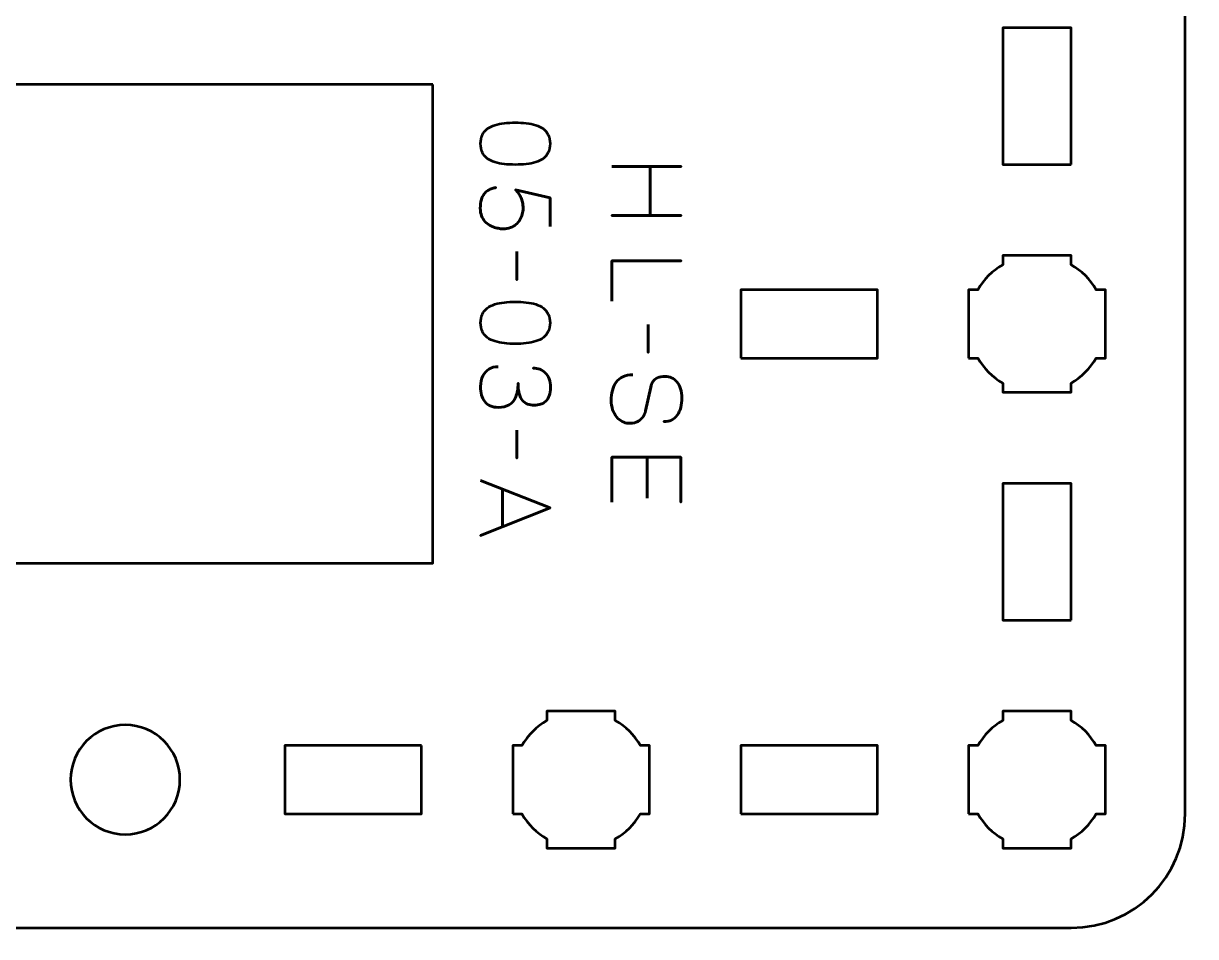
# Model space of a CAD drawing. Header units: centimetres. Extents: x -21 to 0, y -29.7 to 0.
# Drawn here: x -16.1 to -10.95, y -6.04 to -2.03 of the extents above; entities that cross this region are included whole.
import ezdxf

# ---------------------------------------------------------------- set-up
doc = ezdxf.new("R2010")
doc.units = ezdxf.units.CM
doc.header["$MEASUREMENT"] = 0
doc.layers.add('Layer 1', color=7, linetype='Continuous')

msp = doc.modelspace()

# ---------------------------------------------------------------- linework, layer by layer
at = {"layer": 'Layer 1', "color": 1, "lineweight": 53}
msp.add_open_spline([(-21.00003, -29.19995), (-21.00003, -29.19995), (-21.00003, -5.29992), (-21.00003, -5.29992), (-21.00003, -5.29992), (-21.00003, -5.21709), (-20.93286, -5.14992), (-20.85003, -5.14992), (-20.85003, -5.14992), (-20.7672, -5.14992), (-20.70003, -5.08275), (-20.70003, -4.99992), (-20.70003, -4.99992), (-20.70003, -4.91709), (-20.7672, -4.84992), (-20.85003, -4.84992), (-20.85003, -4.84992), (-20.93286, -4.84992), (-21.00003, -4.78275), (-21.00003, -4.69992), (-21.00003, -4.69992), (-21.00003, -4.61709), (-20.93286, -4.54992), (-20.85003, -4.54992), (-20.85003, -4.54992), (-20.7672, -4.54992), (-20.70003, -4.48275), (-20.70003, -4.39992), (-20.70003, -4.39992), (-20.70003, -4.31709), (-20.7672, -4.24992), (-20.85003, -4.24992), (-20.85003, -4.24992), (-20.93286, -4.24992), (-21.00003, -4.18275), (-21.00003, -4.09992), (-21.00003, -4.09992), (-21.00003, -4.01709), (-20.93286, -3.94992), (-20.85003, -3.94992), (-20.85003, -3.94992), (-20.7672, -3.94992), (-20.70003, -3.88275), (-20.70003, -3.79992), (-20.70003, -3.79992), (-20.70003, -3.71709), (-20.7672, -3.64992), (-20.85003, -3.64992), (-20.85003, -3.64992), (-20.93286, -3.64992), (-21.00003, -3.58275), (-21.00003, -3.49992), (-21.00003, -3.49992), (-21.00003, -3.41709), (-20.93286, -3.34992), (-20.85003, -3.34992), (-20.85003, -3.34992), (-20.7672, -3.34992), (-20.70003, -3.28275), (-20.70003, -3.19992), (-20.70003, -3.19992), (-20.70003, -3.11709), (-20.7672, -3.04992), (-20.85003, -3.04992), (-20.85003, -3.04992), (-20.93286, -3.04992), (-21.00003, -2.98275), (-21.00003, -2.89992), (-21.00003, -2.89992), (-21.00003, -2.81709), (-20.93286, -2.74992), (-20.85003, -2.74992), (-20.85003, -2.74992), (-20.7672, -2.74992), (-20.70003, -2.68275), (-20.70003, -2.59992), (-20.70003, -2.59992), (-20.70003, -2.51709), (-20.7672, -2.44992), (-20.85003, -2.44992), (-20.85003, -2.44992), (-20.93286, -2.44992), (-21.00003, -2.38275), (-21.00003, -2.29992), (-21.00003, -2.29992), (-21.00003, -2.21709), (-20.93286, -2.14992), (-20.85003, -2.14992), (-20.85003, -2.14992), (-20.7672, -2.14992), (-20.70003, -2.08275), (-20.70003, -1.99992), (-20.70003, -1.99992), (-20.70003, -1.91709), (-20.7672, -1.84992), (-20.85003, -1.84992), (-20.85003, -1.84992), (-20.93286, -1.84992), (-21.00003, -1.78275), (-21.00003, -1.69992), (-21.00003, -1.69992), (-21.00003, -1.61709), (-20.93286, -1.54992), (-20.85003, -1.54992), (-20.85003, -1.54992), (-20.7672, -1.54992), (-20.70003, -1.48275), (-20.70003, -1.39992), (-20.70003, -1.39992), (-20.70003, -1.31709), (-20.7672, -1.24992), (-20.85003, -1.24992), (-20.85003, -1.24992), (-20.93286, -1.24992), (-21.00003, -1.18275), (-21.00003, -1.09992), (-21.00003, -1.09992), (-21.00003, -1.09992), (-21.00003, -0.49992), (-21.00003, -0.49992), (-21.00003, -0.49992), (-21.00003, -0.22295), (-20.77694, 0.00004), (-20.49994, 0.00004), (-20.49994, 0.00004), (-20.49994, 0.00004), (-0.50008, 0.00004), (-0.50008, 0.00004), (-0.50008, 0.00004), (-0.22294, 0.00004), (0.00002, -0.22295), (0.00002, -0.49992), (0.00002, -0.49992), (0.00002, -0.49992), (0.00002, -29.19995), (0.00002, -29.19995), (0.00002, -29.19995), (0.00002, -29.47695), (-0.22294, -29.70004), (-0.50008, -29.70004), (-0.50008, -29.70004), (-0.50008, -29.70004), (-20.49994, -29.70004), (-20.49994, -29.70004), (-20.49994, -29.70004), (-20.77694, -29.70004), (-21.00003, -29.47695), (-21.00003, -29.19995)], degree=3, knots=[0, 0, 0, 0, 0.027027, 0.027027, 0.027027, 0.027027, 0.0540541, 0.0540541, 0.0540541, 0.0540541, 0.0810811, 0.0810811, 0.0810811, 0.0810811, 0.1081081, 0.1081081, 0.1081081, 0.1081081, 0.1351351, 0.1351351, 0.1351351, 0.1351351, 0.1621622, 0.1621622, 0.1621622, 0.1621622, 0.1891892, 0.1891892, 0.1891892, 0.1891892, 0.2162162, 0.2162162, 0.2162162, 0.2162162, 0.2432432, 0.2432432, 0.2432432, 0.2432432, 0.2702703, 0.2702703, 0.2702703, 0.2702703, 0.2972973, 0.2972973, 0.2972973, 0.2972973, 0.3243243, 0.3243243, 0.3243243, 0.3243243, 0.3513514, 0.3513514, 0.3513514, 0.3513514, 0.3783784, 0.3783784, 0.3783784, 0.3783784, 0.4054054, 0.4054054, 0.4054054, 0.4054054, 0.4324324, 0.4324324, 0.4324324, 0.4324324, 0.4594595, 0.4594595, 0.4594595, 0.4594595, 0.4864865, 0.4864865, 0.4864865, 0.4864865, 0.5135135, 0.5135135, 0.5135135, 0.5135135, 0.5405405, 0.5405405, 0.5405405, 0.5405405, 0.5675676, 0.5675676, 0.5675676, 0.5675676, 0.5945946, 0.5945946, 0.5945946, 0.5945946, 0.6216216, 0.6216216, 0.6216216, 0.6216216, 0.6486486, 0.6486486, 0.6486486, 0.6486486, 0.6756757, 0.6756757, 0.6756757, 0.6756757, 0.7027027, 0.7027027, 0.7027027, 0.7027027, 0.7297297, 0.7297297, 0.7297297, 0.7297297, 0.7567568, 0.7567568, 0.7567568, 0.7567568, 0.7837838, 0.7837838, 0.7837838, 0.7837838, 0.8108108, 0.8108108, 0.8108108, 0.8108108, 0.8378378, 0.8378378, 0.8378378, 0.8378378, 0.8648649, 0.8648649, 0.8648649, 0.8648649, 0.8918919, 0.8918919, 0.8918919, 0.8918919, 0.9189189, 0.9189189, 0.9189189, 0.9189189, 0.9459459, 0.9459459, 0.9459459, 0.9459459, 0.972973, 0.972973, 0.972973, 0.972973, 1, 1, 1, 1], dxfattribs=at)
at = {"layer": 'Layer 1', "color": 3, "lineweight": 53}
msp.add_open_spline([(-11.00006, -5.50001), (-11.00014, -5.77707), (-11.22321, -5.99995), (-11.50016, -5.99995), (-11.50016, -5.99995), (-14.26675, -5.99995), (-17.03337, -5.99995), (-19.79996, -5.99995), (-19.79996, -5.99995), (-20.07696, -5.99995), (-20.30006, -5.77686), (-20.30006, -5.49986), (-20.30006, -5.49986), (-20.30006, -5.49986), (-20.30006, -1.2), (-20.30006, -1.2), (-20.30006, -1.2), (-20.30006, -0.92287), (-20.07696, -0.69991), (-19.79996, -0.69991), (-19.79996, -0.69991), (-17.03337, -0.69991), (-14.26675, -0.69991), (-11.50016, -0.69991), (-11.50016, -0.69991), (-11.22316, -0.69991), (-11.00006, -0.923), (-11.00006, -1.2), (-11.00006, -1.2), (-11.00006, -1.2), (-11.00006, -5.50001), (-11.00006, -5.50001)], degree=3, knots=[0, 0, 0, 0, 0.125, 0.125, 0.125, 0.125, 0.25, 0.25, 0.25, 0.25, 0.375, 0.375, 0.375, 0.375, 0.5, 0.5, 0.5, 0.5, 0.625, 0.625, 0.625, 0.625, 0.75, 0.75, 0.75, 0.75, 0.875, 0.875, 0.875, 0.875, 1, 1, 1, 1], dxfattribs=at)
at = {"layer": 'Layer 1', "lineweight": 53}
for points, knots in [([(-11.50011, -2.65), (-11.50011, -2.65), (-11.80012, -2.65), (-11.80012, -2.65), (-11.80012, -2.65), (-11.80012, -2.65), (-11.80012, -2.05001), (-11.80012, -2.05001), (-11.80012, -2.05001), (-11.80012, -2.05001), (-11.50011, -2.05001), (-11.50011, -2.05001), (-11.50011, -2.05001), (-11.50011, -2.05001), (-11.50011, -2.65), (-11.50011, -2.65)], [0, 0, 0, 0, 0.25, 0.25, 0.25, 0.25, 0.5, 0.5, 0.5, 0.5, 0.75, 0.75, 0.75, 0.75, 1, 1, 1, 1]), ([(-14.30006, -2.29994), (-14.30006, -3.5501), (-14.30006, -3.14974), (-14.30006, -4.39993), (-14.30006, -4.39993), (-16.2171, -4.39992), (-17.06154, -4.39991), (-19.00006, -4.39992), (-19.00006, -4.39992), (-19.00006, -3.52275), (-19.00006, -3.17711), (-19.00006, -2.29993), (-19.00006, -2.29993), (-17.09858, -2.29993), (-16.18989, -2.29994), (-14.30006, -2.29994)], [0, 0, 0, 0, 0.25, 0.25, 0.25, 0.25, 0.5, 0.5, 0.5, 0.5, 0.75, 0.75, 0.75, 0.75, 1, 1, 1, 1]), ([(-11.95001, -3.5), (-11.95001, -3.5), (-11.95001, -3.35148), (-11.95001, -3.35148), (-11.95001, -3.35148), (-11.95001, -3.35148), (-11.95003, -3.34993), (-11.95003, -3.34993), (-11.95003, -3.34993), (-11.95003, -3.34993), (-11.95001, -3.34838), (-11.95001, -3.34838), (-11.95001, -3.34838), (-11.95001, -3.34838), (-11.95001, -3.2), (-11.95001, -3.2), (-11.95001, -3.2), (-11.95001, -3.2), (-11.90992, -3.2), (-11.90992, -3.2), (-11.90992, -3.2), (-11.88357, -3.15443), (-11.84557, -3.11645), (-11.80002, -3.09009), (-11.80002, -3.09009), (-11.80002, -3.09009), (-11.80002, -3.05), (-11.80002, -3.05), (-11.80002, -3.05), (-11.80002, -3.05), (-11.65597, -3.05), (-11.65597, -3.05), (-11.65597, -3.05), (-11.65597, -3.05), (-11.65003, -3.04994), (-11.65003, -3.04994), (-11.65003, -3.04994), (-11.65003, -3.04994), (-11.64409, -3.05), (-11.64409, -3.05), (-11.64409, -3.05), (-11.64409, -3.05), (-11.50002, -3.05), (-11.50002, -3.05), (-11.50002, -3.05), (-11.50002, -3.05), (-11.50002, -3.09007), (-11.50002, -3.09007), (-11.50002, -3.09007), (-11.45445, -3.11643), (-11.41646, -3.15442), (-11.39012, -3.2), (-11.39012, -3.2), (-11.39012, -3.2), (-11.35002, -3.2), (-11.35002, -3.2), (-11.35002, -3.2), (-11.35002, -3.2), (-11.35002, -3.5), (-11.35002, -3.5), (-11.35002, -3.5), (-11.35002, -3.5), (-11.39021, -3.5), (-11.39021, -3.5), (-11.39021, -3.5), (-11.41655, -3.5455), (-11.45451, -3.58344), (-11.50002, -3.60978), (-11.50002, -3.60978), (-11.50002, -3.60978), (-11.50002, -3.64999), (-11.50002, -3.64999), (-11.50002, -3.64999), (-11.50002, -3.64999), (-11.80002, -3.64999), (-11.80002, -3.64999), (-11.80002, -3.64999), (-11.80002, -3.64999), (-11.80002, -3.60976), (-11.80002, -3.60976), (-11.80002, -3.60976), (-11.84552, -3.58342), (-11.88348, -3.54549), (-11.90982, -3.5), (-11.90982, -3.5), (-11.90982, -3.5), (-11.95001, -3.5), (-11.95001, -3.5)], [0, 0, 0, 0, 0.0454545, 0.0454545, 0.0454545, 0.0454545, 0.0909091, 0.0909091, 0.0909091, 0.0909091, 0.1363636, 0.1363636, 0.1363636, 0.1363636, 0.1818182, 0.1818182, 0.1818182, 0.1818182, 0.2272727, 0.2272727, 0.2272727, 0.2272727, 0.2727273, 0.2727273, 0.2727273, 0.2727273, 0.3181818, 0.3181818, 0.3181818, 0.3181818, 0.3636364, 0.3636364, 0.3636364, 0.3636364, 0.4090909, 0.4090909, 0.4090909, 0.4090909, 0.4545455, 0.4545455, 0.4545455, 0.4545455, 0.5, 0.5, 0.5, 0.5, 0.5454545, 0.5454545, 0.5454545, 0.5454545, 0.5909091, 0.5909091, 0.5909091, 0.5909091, 0.6363636, 0.6363636, 0.6363636, 0.6363636, 0.6818182, 0.6818182, 0.6818182, 0.6818182, 0.7272727, 0.7272727, 0.7272727, 0.7272727, 0.7727273, 0.7727273, 0.7727273, 0.7727273, 0.8181818, 0.8181818, 0.8181818, 0.8181818, 0.8636364, 0.8636364, 0.8636364, 0.8636364, 0.9090909, 0.9090909, 0.9090909, 0.9090909, 0.9545455, 0.9545455, 0.9545455, 0.9545455, 1, 1, 1, 1]), ([(-12.95001, -3.5), (-12.95001, -3.5), (-12.95001, -3.2), (-12.95001, -3.2), (-12.95001, -3.2), (-12.95001, -3.2), (-12.35002, -3.2), (-12.35002, -3.2), (-12.35002, -3.2), (-12.35002, -3.2), (-12.35002, -3.5), (-12.35002, -3.5), (-12.35002, -3.5), (-12.35002, -3.5), (-12.95001, -3.5), (-12.95001, -3.5)], [0, 0, 0, 0, 0.25, 0.25, 0.25, 0.25, 0.5, 0.5, 0.5, 0.5, 0.75, 0.75, 0.75, 0.75, 1, 1, 1, 1]), ([(-11.50011, -4.65), (-11.50011, -4.65), (-11.80012, -4.65), (-11.80012, -4.65), (-11.80012, -4.65), (-11.80012, -4.65), (-11.80012, -4.05001), (-11.80012, -4.05001), (-11.80012, -4.05001), (-11.80012, -4.05001), (-11.50011, -4.05001), (-11.50011, -4.05001), (-11.50011, -4.05001), (-11.50011, -4.05001), (-11.50011, -4.65), (-11.50011, -4.65)], [0, 0, 0, 0, 0.25, 0.25, 0.25, 0.25, 0.5, 0.5, 0.5, 0.5, 0.75, 0.75, 0.75, 0.75, 1, 1, 1, 1]), ([(-13.95001, -5.5), (-13.95001, -5.5), (-13.95001, -5.35148), (-13.95001, -5.35148), (-13.95001, -5.35148), (-13.95001, -5.35148), (-13.95003, -5.34993), (-13.95003, -5.34993), (-13.95003, -5.34993), (-13.95003, -5.34993), (-13.95001, -5.34838), (-13.95001, -5.34838), (-13.95001, -5.34838), (-13.95001, -5.34838), (-13.95001, -5.2), (-13.95001, -5.2), (-13.95001, -5.2), (-13.95001, -5.2), (-13.90992, -5.2), (-13.90992, -5.2), (-13.90992, -5.2), (-13.88357, -5.15443), (-13.84557, -5.11645), (-13.80002, -5.09009), (-13.80002, -5.09009), (-13.80002, -5.09009), (-13.80002, -5.05), (-13.80002, -5.05), (-13.80002, -5.05), (-13.80002, -5.05), (-13.65597, -5.05), (-13.65597, -5.05), (-13.65597, -5.05), (-13.65597, -5.05), (-13.65003, -5.04994), (-13.65003, -5.04994), (-13.65003, -5.04994), (-13.65003, -5.04994), (-13.64409, -5.05), (-13.64409, -5.05), (-13.64409, -5.05), (-13.64409, -5.05), (-13.50002, -5.05), (-13.50002, -5.05), (-13.50002, -5.05), (-13.50002, -5.05), (-13.50002, -5.09007), (-13.50002, -5.09007), (-13.50002, -5.09007), (-13.45445, -5.11643), (-13.41646, -5.15442), (-13.39012, -5.2), (-13.39012, -5.2), (-13.39012, -5.2), (-13.35002, -5.2), (-13.35002, -5.2), (-13.35002, -5.2), (-13.35002, -5.2), (-13.35002, -5.5), (-13.35002, -5.5), (-13.35002, -5.5), (-13.35002, -5.5), (-13.39021, -5.5), (-13.39021, -5.5), (-13.39021, -5.5), (-13.41655, -5.5455), (-13.45451, -5.58344), (-13.50002, -5.60978), (-13.50002, -5.60978), (-13.50002, -5.60978), (-13.50002, -5.64999), (-13.50002, -5.64999), (-13.50002, -5.64999), (-13.50002, -5.64999), (-13.80002, -5.64999), (-13.80002, -5.64999), (-13.80002, -5.64999), (-13.80002, -5.64999), (-13.80002, -5.60976), (-13.80002, -5.60976), (-13.80002, -5.60976), (-13.84552, -5.58342), (-13.88348, -5.54549), (-13.90982, -5.5), (-13.90982, -5.5), (-13.90982, -5.5), (-13.95001, -5.5), (-13.95001, -5.5)], [0, 0, 0, 0, 0.0454545, 0.0454545, 0.0454545, 0.0454545, 0.0909091, 0.0909091, 0.0909091, 0.0909091, 0.1363636, 0.1363636, 0.1363636, 0.1363636, 0.1818182, 0.1818182, 0.1818182, 0.1818182, 0.2272727, 0.2272727, 0.2272727, 0.2272727, 0.2727273, 0.2727273, 0.2727273, 0.2727273, 0.3181818, 0.3181818, 0.3181818, 0.3181818, 0.3636364, 0.3636364, 0.3636364, 0.3636364, 0.4090909, 0.4090909, 0.4090909, 0.4090909, 0.4545455, 0.4545455, 0.4545455, 0.4545455, 0.5, 0.5, 0.5, 0.5, 0.5454545, 0.5454545, 0.5454545, 0.5454545, 0.5909091, 0.5909091, 0.5909091, 0.5909091, 0.6363636, 0.6363636, 0.6363636, 0.6363636, 0.6818182, 0.6818182, 0.6818182, 0.6818182, 0.7272727, 0.7272727, 0.7272727, 0.7272727, 0.7727273, 0.7727273, 0.7727273, 0.7727273, 0.8181818, 0.8181818, 0.8181818, 0.8181818, 0.8636364, 0.8636364, 0.8636364, 0.8636364, 0.9090909, 0.9090909, 0.9090909, 0.9090909, 0.9545455, 0.9545455, 0.9545455, 0.9545455, 1, 1, 1, 1]), ([(-11.95001, -5.5), (-11.95001, -5.5), (-11.95001, -5.35148), (-11.95001, -5.35148), (-11.95001, -5.35148), (-11.95001, -5.35148), (-11.95003, -5.34993), (-11.95003, -5.34993), (-11.95003, -5.34993), (-11.95003, -5.34993), (-11.95001, -5.34838), (-11.95001, -5.34838), (-11.95001, -5.34838), (-11.95001, -5.34838), (-11.95001, -5.2), (-11.95001, -5.2), (-11.95001, -5.2), (-11.95001, -5.2), (-11.90992, -5.2), (-11.90992, -5.2), (-11.90992, -5.2), (-11.88357, -5.15443), (-11.84557, -5.11645), (-11.80002, -5.09009), (-11.80002, -5.09009), (-11.80002, -5.09009), (-11.80002, -5.05), (-11.80002, -5.05), (-11.80002, -5.05), (-11.80002, -5.05), (-11.65597, -5.05), (-11.65597, -5.05), (-11.65597, -5.05), (-11.65597, -5.05), (-11.65003, -5.04994), (-11.65003, -5.04994), (-11.65003, -5.04994), (-11.65003, -5.04994), (-11.64409, -5.05), (-11.64409, -5.05), (-11.64409, -5.05), (-11.64409, -5.05), (-11.50002, -5.05), (-11.50002, -5.05), (-11.50002, -5.05), (-11.50002, -5.05), (-11.50002, -5.09007), (-11.50002, -5.09007), (-11.50002, -5.09007), (-11.45445, -5.11643), (-11.41646, -5.15442), (-11.39012, -5.2), (-11.39012, -5.2), (-11.39012, -5.2), (-11.35002, -5.2), (-11.35002, -5.2), (-11.35002, -5.2), (-11.35002, -5.2), (-11.35002, -5.5), (-11.35002, -5.5), (-11.35002, -5.5), (-11.35002, -5.5), (-11.39021, -5.5), (-11.39021, -5.5), (-11.39021, -5.5), (-11.41655, -5.5455), (-11.45451, -5.58344), (-11.50002, -5.60978), (-11.50002, -5.60978), (-11.50002, -5.60978), (-11.50002, -5.64999), (-11.50002, -5.64999), (-11.50002, -5.64999), (-11.50002, -5.64999), (-11.80002, -5.64999), (-11.80002, -5.64999), (-11.80002, -5.64999), (-11.80002, -5.64999), (-11.80002, -5.60976), (-11.80002, -5.60976), (-11.80002, -5.60976), (-11.84552, -5.58342), (-11.88348, -5.54549), (-11.90982, -5.5), (-11.90982, -5.5), (-11.90982, -5.5), (-11.95001, -5.5), (-11.95001, -5.5)], [0, 0, 0, 0, 0.0454545, 0.0454545, 0.0454545, 0.0454545, 0.0909091, 0.0909091, 0.0909091, 0.0909091, 0.1363636, 0.1363636, 0.1363636, 0.1363636, 0.1818182, 0.1818182, 0.1818182, 0.1818182, 0.2272727, 0.2272727, 0.2272727, 0.2272727, 0.2727273, 0.2727273, 0.2727273, 0.2727273, 0.3181818, 0.3181818, 0.3181818, 0.3181818, 0.3636364, 0.3636364, 0.3636364, 0.3636364, 0.4090909, 0.4090909, 0.4090909, 0.4090909, 0.4545455, 0.4545455, 0.4545455, 0.4545455, 0.5, 0.5, 0.5, 0.5, 0.5454545, 0.5454545, 0.5454545, 0.5454545, 0.5909091, 0.5909091, 0.5909091, 0.5909091, 0.6363636, 0.6363636, 0.6363636, 0.6363636, 0.6818182, 0.6818182, 0.6818182, 0.6818182, 0.7272727, 0.7272727, 0.7272727, 0.7272727, 0.7727273, 0.7727273, 0.7727273, 0.7727273, 0.8181818, 0.8181818, 0.8181818, 0.8181818, 0.8636364, 0.8636364, 0.8636364, 0.8636364, 0.9090909, 0.9090909, 0.9090909, 0.9090909, 0.9545455, 0.9545455, 0.9545455, 0.9545455, 1, 1, 1, 1]), ([(-15.41006, -5.34993), (-15.41006, -5.48246), (-15.51753, -5.58993), (-15.65006, -5.58993), (-15.65006, -5.58993), (-15.78259, -5.58993), (-15.89006, -5.48246), (-15.89006, -5.34993), (-15.89006, -5.34993), (-15.89006, -5.2174), (-15.78259, -5.10993), (-15.65006, -5.10993), (-15.65006, -5.10993), (-15.51753, -5.10993), (-15.41006, -5.2174), (-15.41006, -5.34993)], [0, 0, 0, 0, 0.25, 0.25, 0.25, 0.25, 0.5, 0.5, 0.5, 0.5, 0.75, 0.75, 0.75, 0.75, 1, 1, 1, 1]), ([(-14.35011, -5.2), (-14.35011, -5.2), (-14.35011, -5.50001), (-14.35011, -5.50001), (-14.35011, -5.50001), (-14.35011, -5.50001), (-14.9501, -5.50001), (-14.9501, -5.50001), (-14.9501, -5.50001), (-14.9501, -5.50001), (-14.9501, -5.2), (-14.9501, -5.2), (-14.9501, -5.2), (-14.9501, -5.2), (-14.35011, -5.2), (-14.35011, -5.2)], [0, 0, 0, 0, 0.25, 0.25, 0.25, 0.25, 0.5, 0.5, 0.5, 0.5, 0.75, 0.75, 0.75, 0.75, 1, 1, 1, 1]), ([(-12.95001, -5.5), (-12.95001, -5.5), (-12.95001, -5.2), (-12.95001, -5.2), (-12.95001, -5.2), (-12.95001, -5.2), (-12.35002, -5.2), (-12.35002, -5.2), (-12.35002, -5.2), (-12.35002, -5.2), (-12.35002, -5.5), (-12.35002, -5.5), (-12.35002, -5.5), (-12.35002, -5.5), (-12.95001, -5.5), (-12.95001, -5.5)], [0, 0, 0, 0, 0.25, 0.25, 0.25, 0.25, 0.5, 0.5, 0.5, 0.5, 0.75, 0.75, 0.75, 0.75, 1, 1, 1, 1])]:
    msp.add_open_spline(points, degree=3, knots=knots, dxfattribs=at)
at = {"layer": 'Layer 1', "color": 5, "lineweight": 53}
for points, knots in [([(-14.09113, -2.55898), (-14.09106, -2.57379), (-14.08845, -2.58656), (-14.08337, -2.59722), (-14.08337, -2.59722), (-14.07829, -2.6078), (-14.07102, -2.61662), (-14.06178, -2.62367), (-14.06178, -2.62367), (-14.05247, -2.63066), (-14.04146, -2.63616), (-14.02876, -2.64025), (-14.02876, -2.64025), (-14.01606, -2.64428), (-14.00216, -2.64717), (-13.98692, -2.64879), (-13.98692, -2.64879), (-13.97168, -2.65049), (-13.95566, -2.65133), (-13.93873, -2.65126), (-13.93873, -2.65126), (-13.92187, -2.65133), (-13.90585, -2.65049), (-13.89068, -2.64879), (-13.89068, -2.64879), (-13.87551, -2.64717), (-13.86154, -2.64428), (-13.84884, -2.64025), (-13.84884, -2.64025), (-13.83621, -2.63616), (-13.82521, -2.63066), (-13.81582, -2.62367), (-13.81582, -2.62367), (-13.80651, -2.61662), (-13.79924, -2.6078), (-13.79416, -2.59722), (-13.79416, -2.59722), (-13.78901, -2.58656), (-13.7864, -2.57379), (-13.78633, -2.55898), (-13.78633, -2.55898), (-13.7864, -2.54416), (-13.78901, -2.53139), (-13.79416, -2.52073), (-13.79416, -2.52073), (-13.79924, -2.51015), (-13.80651, -2.50133), (-13.81582, -2.49428), (-13.81582, -2.49428), (-13.82521, -2.48729), (-13.83621, -2.48179), (-13.84884, -2.4777), (-13.84884, -2.4777), (-13.86154, -2.47367), (-13.87551, -2.47078), (-13.89068, -2.46916), (-13.89068, -2.46916), (-13.90585, -2.46747), (-13.92187, -2.46662), (-13.93873, -2.46669), (-13.93873, -2.46669), (-13.95566, -2.46662), (-13.97168, -2.46747), (-13.98692, -2.46916), (-13.98692, -2.46916), (-14.00216, -2.47078), (-14.01606, -2.47367), (-14.02876, -2.4777), (-14.02876, -2.4777), (-14.04146, -2.48179), (-14.05247, -2.48729), (-14.06178, -2.49428), (-14.06178, -2.49428), (-14.07102, -2.50133), (-14.07829, -2.51015), (-14.08337, -2.52073), (-14.08337, -2.52073), (-14.08845, -2.53139), (-14.09106, -2.54416), (-14.09113, -2.55898)], [0, 0, 0, 0, 0.05, 0.05, 0.05, 0.05, 0.1, 0.1, 0.1, 0.1, 0.15, 0.15, 0.15, 0.15, 0.2, 0.2, 0.2, 0.2, 0.25, 0.25, 0.25, 0.25, 0.3, 0.3, 0.3, 0.3, 0.35, 0.35, 0.35, 0.35, 0.4, 0.4, 0.4, 0.4, 0.45, 0.45, 0.45, 0.45, 0.5, 0.5, 0.5, 0.5, 0.55, 0.55, 0.55, 0.55, 0.6, 0.6, 0.6, 0.6, 0.65, 0.65, 0.65, 0.65, 0.7, 0.7, 0.7, 0.7, 0.75, 0.75, 0.75, 0.75, 0.8, 0.8, 0.8, 0.8, 0.85, 0.85, 0.85, 0.85, 0.9, 0.9, 0.9, 0.9, 0.95, 0.95, 0.95, 0.95, 1, 1, 1, 1]), ([(-14.09113, -2.55898), (-14.09106, -2.57379), (-14.08845, -2.58656), (-14.08337, -2.59722), (-14.08337, -2.59722), (-14.07829, -2.6078), (-14.07102, -2.61662), (-14.06178, -2.62367), (-14.06178, -2.62367), (-14.05247, -2.63066), (-14.04146, -2.63616), (-14.02876, -2.64025), (-14.02876, -2.64025), (-14.01606, -2.64428), (-14.00216, -2.64717), (-13.98692, -2.64879), (-13.98692, -2.64879), (-13.97168, -2.65049), (-13.95566, -2.65133), (-13.93873, -2.65126), (-13.93873, -2.65126), (-13.92187, -2.65133), (-13.90585, -2.65049), (-13.89068, -2.64879), (-13.89068, -2.64879), (-13.87551, -2.64717), (-13.86154, -2.64428), (-13.84884, -2.64025), (-13.84884, -2.64025), (-13.83621, -2.63616), (-13.82521, -2.63066), (-13.81582, -2.62367), (-13.81582, -2.62367), (-13.80651, -2.61662), (-13.79924, -2.6078), (-13.79416, -2.59722), (-13.79416, -2.59722), (-13.78901, -2.58656), (-13.7864, -2.57379), (-13.78633, -2.55898), (-13.78633, -2.55898), (-13.7864, -2.54416), (-13.78901, -2.53139), (-13.79416, -2.52073), (-13.79416, -2.52073), (-13.79924, -2.51015), (-13.80651, -2.50133), (-13.81582, -2.49428), (-13.81582, -2.49428), (-13.82521, -2.48729), (-13.83621, -2.48179), (-13.84884, -2.4777), (-13.84884, -2.4777), (-13.86154, -2.47367), (-13.87551, -2.47078), (-13.89068, -2.46916), (-13.89068, -2.46916), (-13.90585, -2.46747), (-13.92187, -2.46662), (-13.93873, -2.46669), (-13.93873, -2.46669), (-13.95566, -2.46662), (-13.97168, -2.46747), (-13.98692, -2.46916), (-13.98692, -2.46916), (-14.00216, -2.47078), (-14.01606, -2.47367), (-14.02876, -2.4777), (-14.02876, -2.4777), (-14.04146, -2.48179), (-14.05247, -2.48729), (-14.06178, -2.49428), (-14.06178, -2.49428), (-14.07102, -2.50133), (-14.07829, -2.51015), (-14.08337, -2.52073), (-14.08337, -2.52073), (-14.08845, -2.53139), (-14.09106, -2.54416), (-14.09113, -2.55898)], [0, 0, 0, 0, 0.05, 0.05, 0.05, 0.05, 0.1, 0.1, 0.1, 0.1, 0.15, 0.15, 0.15, 0.15, 0.2, 0.2, 0.2, 0.2, 0.25, 0.25, 0.25, 0.25, 0.3, 0.3, 0.3, 0.3, 0.35, 0.35, 0.35, 0.35, 0.4, 0.4, 0.4, 0.4, 0.45, 0.45, 0.45, 0.45, 0.5, 0.5, 0.5, 0.5, 0.55, 0.55, 0.55, 0.55, 0.6, 0.6, 0.6, 0.6, 0.65, 0.65, 0.65, 0.65, 0.7, 0.7, 0.7, 0.7, 0.75, 0.75, 0.75, 0.75, 0.8, 0.8, 0.8, 0.8, 0.85, 0.85, 0.85, 0.85, 0.9, 0.9, 0.9, 0.9, 0.95, 0.95, 0.95, 0.95, 1, 1, 1, 1]), ([(-13.51582, -2.6593), (-13.51582, -2.6593), (-13.34691, -2.6593), (-13.34691, -2.6593), (-13.34691, -2.6593), (-13.34691, -2.6593), (-13.34691, -2.87477), (-13.34691, -2.87477), (-13.34691, -2.87477), (-13.34691, -2.87477), (-13.51582, -2.87477), (-13.51582, -2.87477), (-13.51582, -2.87477), (-13.51582, -2.87477), (-13.21102, -2.87477), (-13.21102, -2.87477), (-13.21102, -2.87477), (-13.21102, -2.87477), (-13.34691, -2.87477), (-13.34691, -2.87477), (-13.34691, -2.87477), (-13.34691, -2.87477), (-13.34691, -2.6593), (-13.34691, -2.6593), (-13.34691, -2.6593), (-13.34691, -2.6593), (-13.21102, -2.6593), (-13.21102, -2.6593), (-13.21102, -2.6593), (-13.21102, -2.6593), (-13.51582, -2.6593), (-13.51582, -2.6593)], [0, 0, 0, 0, 0.125, 0.125, 0.125, 0.125, 0.25, 0.25, 0.25, 0.25, 0.375, 0.375, 0.375, 0.375, 0.5, 0.5, 0.5, 0.5, 0.625, 0.625, 0.625, 0.625, 0.75, 0.75, 0.75, 0.75, 0.875, 0.875, 0.875, 0.875, 1, 1, 1, 1]), ([(-13.78591, -2.92304), (-13.78591, -2.92304), (-13.78591, -2.79604), (-13.78591, -2.79604), (-13.78591, -2.79604), (-13.78591, -2.79604), (-13.93746, -2.76217), (-13.93746, -2.76217), (-13.93746, -2.76217), (-13.93238, -2.7681), (-13.9278, -2.77374), (-13.92377, -2.77918), (-13.92377, -2.77918), (-13.91975, -2.78454), (-13.91637, -2.79018), (-13.91354, -2.79611), (-13.91354, -2.79611), (-13.91072, -2.80211), (-13.9086, -2.80888), (-13.90712, -2.81643), (-13.90712, -2.81643), (-13.90564, -2.82405), (-13.90486, -2.83308), (-13.90486, -2.84345), (-13.90486, -2.84345), (-13.90486, -2.85192), (-13.90599, -2.86039), (-13.90832, -2.86885), (-13.90832, -2.86885), (-13.91058, -2.87732), (-13.91404, -2.88536), (-13.91862, -2.89298), (-13.91862, -2.89298), (-13.92328, -2.90067), (-13.92907, -2.90745), (-13.93605, -2.91337), (-13.93605, -2.91337), (-13.94304, -2.91937), (-13.95122, -2.9241), (-13.9606, -2.92748), (-13.9606, -2.92748), (-13.96999, -2.93094), (-13.98064, -2.9327), (-13.99249, -2.93277), (-13.99249, -2.93277), (-13.99687, -2.93285), (-14.00237, -2.93235), (-14.00886, -2.93136), (-14.00886, -2.93136), (-14.01535, -2.93045), (-14.02241, -2.92875), (-14.02989, -2.92635), (-14.02989, -2.92635), (-14.03737, -2.92396), (-14.04478, -2.92057), (-14.05211, -2.91627), (-14.05211, -2.91627), (-14.05945, -2.91196), (-14.06615, -2.90646), (-14.07222, -2.89983), (-14.07222, -2.89983), (-14.07829, -2.89319), (-14.08316, -2.88515), (-14.08683, -2.87577), (-14.08683, -2.87577), (-14.09042, -2.86631), (-14.09233, -2.85523), (-14.0924, -2.84261), (-14.0924, -2.84261), (-14.09233, -2.82751), (-14.09071, -2.81481), (-14.08767, -2.80451), (-14.08767, -2.80451), (-14.08457, -2.7942), (-14.08055, -2.78581), (-14.07547, -2.77932), (-14.07547, -2.77932), (-14.07039, -2.77276), (-14.06481, -2.76768), (-14.05875, -2.76401), (-14.05875, -2.76401), (-14.05268, -2.76034), (-14.04661, -2.75759), (-14.04054, -2.75575), (-14.04054, -2.75575), (-14.03447, -2.75392), (-14.0289, -2.75251), (-14.02382, -2.75159), (-14.02382, -2.75159), (-14.0289, -2.75251), (-14.03447, -2.75392), (-14.04054, -2.75575), (-14.04054, -2.75575), (-14.04661, -2.75759), (-14.05268, -2.76034), (-14.05875, -2.76401), (-14.05875, -2.76401), (-14.06481, -2.76768), (-14.07039, -2.77276), (-14.07547, -2.77932), (-14.07547, -2.77932), (-14.08055, -2.78581), (-14.08457, -2.7942), (-14.08767, -2.80451), (-14.08767, -2.80451), (-14.09071, -2.81481), (-14.09233, -2.82751), (-14.0924, -2.84261), (-14.0924, -2.84261), (-14.09233, -2.85523), (-14.09042, -2.86631), (-14.08683, -2.87577), (-14.08683, -2.87577), (-14.08316, -2.88515), (-14.07829, -2.89319), (-14.07222, -2.89983), (-14.07222, -2.89983), (-14.06615, -2.90646), (-14.05945, -2.91196), (-14.05211, -2.91627), (-14.05211, -2.91627), (-14.04478, -2.92057), (-14.03737, -2.92396), (-14.02989, -2.92635), (-14.02989, -2.92635), (-14.02241, -2.92875), (-14.01535, -2.93045), (-14.00886, -2.93136), (-14.00886, -2.93136), (-14.00237, -2.93235), (-13.99687, -2.93285), (-13.99249, -2.93277), (-13.99249, -2.93277), (-13.98064, -2.9327), (-13.96999, -2.93094), (-13.9606, -2.92748), (-13.9606, -2.92748), (-13.95122, -2.9241), (-13.94304, -2.91937), (-13.93605, -2.91337), (-13.93605, -2.91337), (-13.92907, -2.90745), (-13.92328, -2.90067), (-13.91862, -2.89298), (-13.91862, -2.89298), (-13.91404, -2.88536), (-13.91058, -2.87732), (-13.90832, -2.86885), (-13.90832, -2.86885), (-13.90599, -2.86039), (-13.90486, -2.85192), (-13.90486, -2.84345), (-13.90486, -2.84345), (-13.90486, -2.83308), (-13.90564, -2.82405), (-13.90712, -2.81643), (-13.90712, -2.81643), (-13.9086, -2.80888), (-13.91072, -2.80211), (-13.91354, -2.79611), (-13.91354, -2.79611), (-13.91637, -2.79018), (-13.91975, -2.78454), (-13.92377, -2.77918), (-13.92377, -2.77918), (-13.9278, -2.77374), (-13.93238, -2.7681), (-13.93746, -2.76217), (-13.93746, -2.76217), (-13.93746, -2.76217), (-13.78591, -2.79604), (-13.78591, -2.79604), (-13.78591, -2.79604), (-13.78591, -2.79604), (-13.78591, -2.92304), (-13.78591, -2.92304)], [0, 0, 0, 0, 0.0227273, 0.0227273, 0.0227273, 0.0227273, 0.0454545, 0.0454545, 0.0454545, 0.0454545, 0.0681818, 0.0681818, 0.0681818, 0.0681818, 0.0909091, 0.0909091, 0.0909091, 0.0909091, 0.1136364, 0.1136364, 0.1136364, 0.1136364, 0.1363636, 0.1363636, 0.1363636, 0.1363636, 0.1590909, 0.1590909, 0.1590909, 0.1590909, 0.1818182, 0.1818182, 0.1818182, 0.1818182, 0.2045455, 0.2045455, 0.2045455, 0.2045455, 0.2272727, 0.2272727, 0.2272727, 0.2272727, 0.25, 0.25, 0.25, 0.25, 0.2727273, 0.2727273, 0.2727273, 0.2727273, 0.2954545, 0.2954545, 0.2954545, 0.2954545, 0.3181818, 0.3181818, 0.3181818, 0.3181818, 0.3409091, 0.3409091, 0.3409091, 0.3409091, 0.3636364, 0.3636364, 0.3636364, 0.3636364, 0.3863636, 0.3863636, 0.3863636, 0.3863636, 0.4090909, 0.4090909, 0.4090909, 0.4090909, 0.4318182, 0.4318182, 0.4318182, 0.4318182, 0.4545455, 0.4545455, 0.4545455, 0.4545455, 0.4772727, 0.4772727, 0.4772727, 0.4772727, 0.5, 0.5, 0.5, 0.5, 0.5227273, 0.5227273, 0.5227273, 0.5227273, 0.5454545, 0.5454545, 0.5454545, 0.5454545, 0.5681818, 0.5681818, 0.5681818, 0.5681818, 0.5909091, 0.5909091, 0.5909091, 0.5909091, 0.6136364, 0.6136364, 0.6136364, 0.6136364, 0.6363636, 0.6363636, 0.6363636, 0.6363636, 0.6590909, 0.6590909, 0.6590909, 0.6590909, 0.6818182, 0.6818182, 0.6818182, 0.6818182, 0.7045455, 0.7045455, 0.7045455, 0.7045455, 0.7272727, 0.7272727, 0.7272727, 0.7272727, 0.75, 0.75, 0.75, 0.75, 0.7727273, 0.7727273, 0.7727273, 0.7727273, 0.7954545, 0.7954545, 0.7954545, 0.7954545, 0.8181818, 0.8181818, 0.8181818, 0.8181818, 0.8409091, 0.8409091, 0.8409091, 0.8409091, 0.8636364, 0.8636364, 0.8636364, 0.8636364, 0.8863636, 0.8863636, 0.8863636, 0.8863636, 0.9090909, 0.9090909, 0.9090909, 0.9090909, 0.9318182, 0.9318182, 0.9318182, 0.9318182, 0.9545455, 0.9545455, 0.9545455, 0.9545455, 0.9772727, 0.9772727, 0.9772727, 0.9772727, 1, 1, 1, 1]), ([(-13.93153, -3.03268), (-13.93153, -3.03268), (-13.93153, -3.15587), (-13.93153, -3.15587), (-13.93153, -3.15587), (-13.93153, -3.15587), (-13.93153, -3.03268), (-13.93153, -3.03268)], [0, 0, 0, 0, 0.5, 0.5, 0.5, 0.5, 1, 1, 1, 1]), ([(-13.51582, -3.25069), (-13.51582, -3.25069), (-13.51582, -3.07247), (-13.51582, -3.07247), (-13.51582, -3.07247), (-13.51582, -3.07247), (-13.2106, -3.07247), (-13.2106, -3.07247), (-13.2106, -3.07247), (-13.2106, -3.07247), (-13.51582, -3.07247), (-13.51582, -3.07247), (-13.51582, -3.07247), (-13.51582, -3.07247), (-13.51582, -3.25069), (-13.51582, -3.25069)], [0, 0, 0, 0, 0.25, 0.25, 0.25, 0.25, 0.5, 0.5, 0.5, 0.5, 0.75, 0.75, 0.75, 0.75, 1, 1, 1, 1]), ([(-14.09113, -3.3451), (-14.09106, -3.35991), (-14.08845, -3.37268), (-14.08337, -3.38334), (-14.08337, -3.38334), (-14.07829, -3.39392), (-14.07102, -3.40274), (-14.06178, -3.40979), (-14.06178, -3.40979), (-14.05247, -3.41678), (-14.04146, -3.42228), (-14.02876, -3.42637), (-14.02876, -3.42637), (-14.01606, -3.4304), (-14.00216, -3.43329), (-13.98692, -3.43491), (-13.98692, -3.43491), (-13.97168, -3.43661), (-13.95566, -3.43745), (-13.93873, -3.43738), (-13.93873, -3.43738), (-13.92187, -3.43745), (-13.90585, -3.43661), (-13.89068, -3.43491), (-13.89068, -3.43491), (-13.87551, -3.43329), (-13.86154, -3.4304), (-13.84884, -3.42637), (-13.84884, -3.42637), (-13.83621, -3.42228), (-13.82521, -3.41678), (-13.81582, -3.40979), (-13.81582, -3.40979), (-13.80651, -3.40274), (-13.79924, -3.39392), (-13.79416, -3.38334), (-13.79416, -3.38334), (-13.78901, -3.37268), (-13.7864, -3.35991), (-13.78633, -3.3451), (-13.78633, -3.3451), (-13.7864, -3.33028), (-13.78901, -3.31751), (-13.79416, -3.30685), (-13.79416, -3.30685), (-13.79924, -3.29627), (-13.80651, -3.28745), (-13.81582, -3.2804), (-13.81582, -3.2804), (-13.82521, -3.27341), (-13.83621, -3.26791), (-13.84884, -3.26382), (-13.84884, -3.26382), (-13.86154, -3.25979), (-13.87551, -3.2569), (-13.89068, -3.25528), (-13.89068, -3.25528), (-13.90585, -3.25359), (-13.92187, -3.25274), (-13.93873, -3.25281), (-13.93873, -3.25281), (-13.95566, -3.25274), (-13.97168, -3.25359), (-13.98692, -3.25528), (-13.98692, -3.25528), (-14.00216, -3.2569), (-14.01606, -3.25979), (-14.02876, -3.26382), (-14.02876, -3.26382), (-14.04146, -3.26791), (-14.05247, -3.27341), (-14.06178, -3.2804), (-14.06178, -3.2804), (-14.07102, -3.28745), (-14.07829, -3.29627), (-14.08337, -3.30685), (-14.08337, -3.30685), (-14.08845, -3.31751), (-14.09106, -3.33028), (-14.09113, -3.3451)], [0, 0, 0, 0, 0.05, 0.05, 0.05, 0.05, 0.1, 0.1, 0.1, 0.1, 0.15, 0.15, 0.15, 0.15, 0.2, 0.2, 0.2, 0.2, 0.25, 0.25, 0.25, 0.25, 0.3, 0.3, 0.3, 0.3, 0.35, 0.35, 0.35, 0.35, 0.4, 0.4, 0.4, 0.4, 0.45, 0.45, 0.45, 0.45, 0.5, 0.5, 0.5, 0.5, 0.55, 0.55, 0.55, 0.55, 0.6, 0.6, 0.6, 0.6, 0.65, 0.65, 0.65, 0.65, 0.7, 0.7, 0.7, 0.7, 0.75, 0.75, 0.75, 0.75, 0.8, 0.8, 0.8, 0.8, 0.85, 0.85, 0.85, 0.85, 0.9, 0.9, 0.9, 0.9, 0.95, 0.95, 0.95, 0.95, 1, 1, 1, 1]), ([(-14.09113, -3.3451), (-14.09106, -3.35991), (-14.08845, -3.37268), (-14.08337, -3.38334), (-14.08337, -3.38334), (-14.07829, -3.39392), (-14.07102, -3.40274), (-14.06178, -3.40979), (-14.06178, -3.40979), (-14.05247, -3.41678), (-14.04146, -3.42228), (-14.02876, -3.42637), (-14.02876, -3.42637), (-14.01606, -3.4304), (-14.00216, -3.43329), (-13.98692, -3.43491), (-13.98692, -3.43491), (-13.97168, -3.43661), (-13.95566, -3.43745), (-13.93873, -3.43738), (-13.93873, -3.43738), (-13.92187, -3.43745), (-13.90585, -3.43661), (-13.89068, -3.43491), (-13.89068, -3.43491), (-13.87551, -3.43329), (-13.86154, -3.4304), (-13.84884, -3.42637), (-13.84884, -3.42637), (-13.83621, -3.42228), (-13.82521, -3.41678), (-13.81582, -3.40979), (-13.81582, -3.40979), (-13.80651, -3.40274), (-13.79924, -3.39392), (-13.79416, -3.38334), (-13.79416, -3.38334), (-13.78901, -3.37268), (-13.7864, -3.35991), (-13.78633, -3.3451), (-13.78633, -3.3451), (-13.7864, -3.33028), (-13.78901, -3.31751), (-13.79416, -3.30685), (-13.79416, -3.30685), (-13.79924, -3.29627), (-13.80651, -3.28745), (-13.81582, -3.2804), (-13.81582, -3.2804), (-13.82521, -3.27341), (-13.83621, -3.26791), (-13.84884, -3.26382), (-13.84884, -3.26382), (-13.86154, -3.25979), (-13.87551, -3.2569), (-13.89068, -3.25528), (-13.89068, -3.25528), (-13.90585, -3.25359), (-13.92187, -3.25274), (-13.93873, -3.25281), (-13.93873, -3.25281), (-13.95566, -3.25274), (-13.97168, -3.25359), (-13.98692, -3.25528), (-13.98692, -3.25528), (-14.00216, -3.2569), (-14.01606, -3.25979), (-14.02876, -3.26382), (-14.02876, -3.26382), (-14.04146, -3.26791), (-14.05247, -3.27341), (-14.06178, -3.2804), (-14.06178, -3.2804), (-14.07102, -3.28745), (-14.07829, -3.29627), (-14.08337, -3.30685), (-14.08337, -3.30685), (-14.08845, -3.31751), (-14.09106, -3.33028), (-14.09113, -3.3451)], [0, 0, 0, 0, 0.05, 0.05, 0.05, 0.05, 0.1, 0.1, 0.1, 0.1, 0.15, 0.15, 0.15, 0.15, 0.2, 0.2, 0.2, 0.2, 0.25, 0.25, 0.25, 0.25, 0.3, 0.3, 0.3, 0.3, 0.35, 0.35, 0.35, 0.35, 0.4, 0.4, 0.4, 0.4, 0.45, 0.45, 0.45, 0.45, 0.5, 0.5, 0.5, 0.5, 0.55, 0.55, 0.55, 0.55, 0.6, 0.6, 0.6, 0.6, 0.65, 0.65, 0.65, 0.65, 0.7, 0.7, 0.7, 0.7, 0.75, 0.75, 0.75, 0.75, 0.8, 0.8, 0.8, 0.8, 0.85, 0.85, 0.85, 0.85, 0.9, 0.9, 0.9, 0.9, 0.95, 0.95, 0.95, 0.95, 1, 1, 1, 1]), ([(-13.35622, -3.35271), (-13.35622, -3.35271), (-13.35622, -3.4759), (-13.35622, -3.4759), (-13.35622, -3.4759), (-13.35622, -3.4759), (-13.35622, -3.35271), (-13.35622, -3.35271)], [0, 0, 0, 0, 0.5, 0.5, 0.5, 0.5, 1, 1, 1, 1]), ([(-14.01451, -3.53771), (-14.02975, -3.53778), (-14.04301, -3.54131), (-14.05451, -3.54829), (-14.05451, -3.54829), (-14.06594, -3.55528), (-14.0749, -3.56523), (-14.08132, -3.57821), (-14.08132, -3.57821), (-14.08774, -3.59119), (-14.09099, -3.60678), (-14.09113, -3.62492), (-14.09113, -3.62492), (-14.09113, -3.63853), (-14.08972, -3.65088), (-14.08676, -3.66203), (-14.08676, -3.66203), (-14.08379, -3.67325), (-14.07921, -3.68284), (-14.07293, -3.69096), (-14.07293, -3.69096), (-14.06665, -3.69907), (-14.05853, -3.70528), (-14.04866, -3.70965), (-14.04866, -3.70965), (-14.03871, -3.7141), (-14.02678, -3.71628), (-14.01281, -3.71635), (-14.01281, -3.71635), (-13.99419, -3.71643), (-13.97845, -3.71262), (-13.96568, -3.70507), (-13.96568, -3.70507), (-13.95291, -3.69752), (-13.94332, -3.6858), (-13.93676, -3.67007), (-13.93676, -3.67007), (-13.93019, -3.65434), (-13.92688, -3.63416), (-13.92688, -3.60968), (-13.92688, -3.60968), (-13.92695, -3.62795), (-13.92526, -3.64326), (-13.9218, -3.65575), (-13.9218, -3.65575), (-13.91834, -3.66817), (-13.91347, -3.67811), (-13.90712, -3.68559), (-13.90712, -3.68559), (-13.90084, -3.69307), (-13.89336, -3.6985), (-13.88476, -3.70175), (-13.88476, -3.70175), (-13.87622, -3.70507), (-13.86684, -3.70669), (-13.85661, -3.70662), (-13.85661, -3.70662), (-13.84637, -3.70669), (-13.83692, -3.70528), (-13.82817, -3.70246), (-13.82817, -3.70246), (-13.81942, -3.6997), (-13.81173, -3.69519), (-13.80517, -3.68905), (-13.80517, -3.68905), (-13.79861, -3.68291), (-13.79346, -3.6748), (-13.78979, -3.66485), (-13.78979, -3.66485), (-13.78612, -3.65483), (-13.78429, -3.64262), (-13.78422, -3.6283), (-13.78422, -3.6283), (-13.78429, -3.61405), (-13.7864, -3.60156), (-13.7905, -3.59098), (-13.7905, -3.59098), (-13.79459, -3.58032), (-13.80016, -3.57158), (-13.80729, -3.56452), (-13.80729, -3.56452), (-13.81441, -3.55754), (-13.82253, -3.55231), (-13.8317, -3.54886), (-13.8317, -3.54886), (-13.84087, -3.54533), (-13.85061, -3.54364), (-13.86084, -3.54364), (-13.86084, -3.54364), (-13.85061, -3.54364), (-13.84087, -3.54533), (-13.8317, -3.54886), (-13.8317, -3.54886), (-13.82253, -3.55231), (-13.81441, -3.55754), (-13.80729, -3.56452), (-13.80729, -3.56452), (-13.80016, -3.57158), (-13.79459, -3.58032), (-13.7905, -3.59098), (-13.7905, -3.59098), (-13.7864, -3.60156), (-13.78429, -3.61405), (-13.78422, -3.6283), (-13.78422, -3.6283), (-13.78429, -3.64262), (-13.78612, -3.65483), (-13.78979, -3.66485), (-13.78979, -3.66485), (-13.79346, -3.6748), (-13.79861, -3.68291), (-13.80517, -3.68905), (-13.80517, -3.68905), (-13.81173, -3.69519), (-13.81942, -3.6997), (-13.82817, -3.70246), (-13.82817, -3.70246), (-13.83692, -3.70528), (-13.84637, -3.70669), (-13.85661, -3.70662), (-13.85661, -3.70662), (-13.86684, -3.70669), (-13.87622, -3.70507), (-13.88476, -3.70175), (-13.88476, -3.70175), (-13.89336, -3.6985), (-13.90084, -3.69307), (-13.90712, -3.68559), (-13.90712, -3.68559), (-13.91347, -3.67811), (-13.91834, -3.66817), (-13.9218, -3.65575), (-13.9218, -3.65575), (-13.92526, -3.64326), (-13.92695, -3.62795), (-13.92688, -3.60968), (-13.92688, -3.60968), (-13.92688, -3.63416), (-13.93019, -3.65434), (-13.93676, -3.67007), (-13.93676, -3.67007), (-13.94332, -3.6858), (-13.95291, -3.69752), (-13.96568, -3.70507), (-13.96568, -3.70507), (-13.97845, -3.71262), (-13.99419, -3.71643), (-14.01281, -3.71635), (-14.01281, -3.71635), (-14.02678, -3.71628), (-14.03871, -3.7141), (-14.04866, -3.70965), (-14.04866, -3.70965), (-14.05853, -3.70528), (-14.06665, -3.69907), (-14.07293, -3.69096), (-14.07293, -3.69096), (-14.07921, -3.68284), (-14.08379, -3.67325), (-14.08676, -3.66203), (-14.08676, -3.66203), (-14.08972, -3.65088), (-14.09113, -3.63853), (-14.09113, -3.62492), (-14.09113, -3.62492), (-14.09099, -3.60678), (-14.08774, -3.59119), (-14.08132, -3.57821), (-14.08132, -3.57821), (-14.0749, -3.56523), (-14.06594, -3.55528), (-14.05451, -3.54829), (-14.05451, -3.54829), (-14.04301, -3.54131), (-14.02975, -3.53778), (-14.01451, -3.53771)], [0, 0, 0, 0, 0.0227273, 0.0227273, 0.0227273, 0.0227273, 0.0454545, 0.0454545, 0.0454545, 0.0454545, 0.0681818, 0.0681818, 0.0681818, 0.0681818, 0.0909091, 0.0909091, 0.0909091, 0.0909091, 0.1136364, 0.1136364, 0.1136364, 0.1136364, 0.1363636, 0.1363636, 0.1363636, 0.1363636, 0.1590909, 0.1590909, 0.1590909, 0.1590909, 0.1818182, 0.1818182, 0.1818182, 0.1818182, 0.2045455, 0.2045455, 0.2045455, 0.2045455, 0.2272727, 0.2272727, 0.2272727, 0.2272727, 0.25, 0.25, 0.25, 0.25, 0.2727273, 0.2727273, 0.2727273, 0.2727273, 0.2954545, 0.2954545, 0.2954545, 0.2954545, 0.3181818, 0.3181818, 0.3181818, 0.3181818, 0.3409091, 0.3409091, 0.3409091, 0.3409091, 0.3636364, 0.3636364, 0.3636364, 0.3636364, 0.3863636, 0.3863636, 0.3863636, 0.3863636, 0.4090909, 0.4090909, 0.4090909, 0.4090909, 0.4318182, 0.4318182, 0.4318182, 0.4318182, 0.4545455, 0.4545455, 0.4545455, 0.4545455, 0.4772727, 0.4772727, 0.4772727, 0.4772727, 0.5, 0.5, 0.5, 0.5, 0.5227273, 0.5227273, 0.5227273, 0.5227273, 0.5454545, 0.5454545, 0.5454545, 0.5454545, 0.5681818, 0.5681818, 0.5681818, 0.5681818, 0.5909091, 0.5909091, 0.5909091, 0.5909091, 0.6136364, 0.6136364, 0.6136364, 0.6136364, 0.6363636, 0.6363636, 0.6363636, 0.6363636, 0.6590909, 0.6590909, 0.6590909, 0.6590909, 0.6818182, 0.6818182, 0.6818182, 0.6818182, 0.7045455, 0.7045455, 0.7045455, 0.7045455, 0.7272727, 0.7272727, 0.7272727, 0.7272727, 0.75, 0.75, 0.75, 0.75, 0.7727273, 0.7727273, 0.7727273, 0.7727273, 0.7954545, 0.7954545, 0.7954545, 0.7954545, 0.8181818, 0.8181818, 0.8181818, 0.8181818, 0.8409091, 0.8409091, 0.8409091, 0.8409091, 0.8636364, 0.8636364, 0.8636364, 0.8636364, 0.8863636, 0.8863636, 0.8863636, 0.8863636, 0.9090909, 0.9090909, 0.9090909, 0.9090909, 0.9318182, 0.9318182, 0.9318182, 0.9318182, 0.9545455, 0.9545455, 0.9545455, 0.9545455, 0.9772727, 0.9772727, 0.9772727, 0.9772727, 1, 1, 1, 1]), ([(-13.42353, -3.57284), (-13.4404, -3.57298), (-13.45486, -3.57594), (-13.46693, -3.58187), (-13.46693, -3.58187), (-13.47892, -3.58773), (-13.48873, -3.59591), (-13.49635, -3.60621), (-13.49635, -3.60621), (-13.5039, -3.61658), (-13.50947, -3.62851), (-13.51307, -3.64198), (-13.51307, -3.64198), (-13.5166, -3.65539), (-13.51836, -3.66978), (-13.51836, -3.68502), (-13.51836, -3.68502), (-13.51829, -3.7004), (-13.51603, -3.71423), (-13.51173, -3.72658), (-13.51173, -3.72658), (-13.50742, -3.73886), (-13.50164, -3.74937), (-13.49437, -3.75812), (-13.49437, -3.75812), (-13.4871, -3.76694), (-13.47899, -3.77371), (-13.46996, -3.77851), (-13.46996, -3.77851), (-13.46093, -3.78331), (-13.45169, -3.78585), (-13.44216, -3.7862), (-13.44216, -3.7862), (-13.42967, -3.78662), (-13.41824, -3.78479), (-13.40794, -3.78077), (-13.40794, -3.78077), (-13.39764, -3.77674), (-13.38903, -3.77053), (-13.38198, -3.76214), (-13.38198, -3.76214), (-13.37492, -3.75381), (-13.36998, -3.7433), (-13.36723, -3.73074), (-13.36723, -3.73074), (-13.36723, -3.73074), (-13.34479, -3.62703), (-13.34479, -3.62703), (-13.34479, -3.62703), (-13.34275, -3.61729), (-13.33929, -3.60889), (-13.33449, -3.60198), (-13.33449, -3.60198), (-13.32963, -3.59506), (-13.32292, -3.5897), (-13.31431, -3.58603), (-13.31431, -3.58603), (-13.30578, -3.58236), (-13.29491, -3.58046), (-13.28172, -3.58046), (-13.28172, -3.58046), (-13.2717, -3.58046), (-13.26225, -3.58251), (-13.25336, -3.58667), (-13.25336, -3.58667), (-13.24447, -3.59076), (-13.23663, -3.59683), (-13.22972, -3.6048), (-13.22972, -3.6048), (-13.22288, -3.61277), (-13.21751, -3.62265), (-13.21363, -3.63436), (-13.21363, -3.63436), (-13.20968, -3.64615), (-13.20771, -3.65962), (-13.20764, -3.67486), (-13.20764, -3.67486), (-13.20764, -3.69017), (-13.2094, -3.70421), (-13.21293, -3.71705), (-13.21293, -3.71705), (-13.21646, -3.72982), (-13.22154, -3.7409), (-13.22831, -3.75021), (-13.22831, -3.75021), (-13.23508, -3.75953), (-13.24341, -3.76672), (-13.25314, -3.77166), (-13.25314, -3.77166), (-13.26295, -3.7766), (-13.27417, -3.77893), (-13.2868, -3.77858), (-13.2868, -3.77858), (-13.27417, -3.77893), (-13.26295, -3.7766), (-13.25314, -3.77166), (-13.25314, -3.77166), (-13.24341, -3.76672), (-13.23508, -3.75953), (-13.22831, -3.75021), (-13.22831, -3.75021), (-13.22154, -3.7409), (-13.21646, -3.72982), (-13.21293, -3.71705), (-13.21293, -3.71705), (-13.2094, -3.70421), (-13.20764, -3.69017), (-13.20764, -3.67486), (-13.20764, -3.67486), (-13.20771, -3.65962), (-13.20968, -3.64615), (-13.21363, -3.63436), (-13.21363, -3.63436), (-13.21751, -3.62265), (-13.22288, -3.61277), (-13.22972, -3.6048), (-13.22972, -3.6048), (-13.23663, -3.59683), (-13.24447, -3.59076), (-13.25336, -3.58667), (-13.25336, -3.58667), (-13.26225, -3.58251), (-13.2717, -3.58046), (-13.28172, -3.58046), (-13.28172, -3.58046), (-13.29491, -3.58046), (-13.30578, -3.58229), (-13.31424, -3.58582), (-13.31424, -3.58582), (-13.32278, -3.58942), (-13.32941, -3.59471), (-13.33428, -3.60163), (-13.33428, -3.60163), (-13.33908, -3.60854), (-13.34261, -3.61701), (-13.34479, -3.62703), (-13.34479, -3.62703), (-13.34479, -3.62703), (-13.36723, -3.73074), (-13.36723, -3.73074), (-13.36723, -3.73074), (-13.36998, -3.74358), (-13.37492, -3.75417), (-13.38198, -3.76249), (-13.38198, -3.76249), (-13.38903, -3.77089), (-13.39764, -3.77703), (-13.40794, -3.78098), (-13.40794, -3.78098), (-13.41824, -3.78486), (-13.42967, -3.78662), (-13.44216, -3.7862), (-13.44216, -3.7862), (-13.45169, -3.78585), (-13.46093, -3.78331), (-13.46996, -3.77851), (-13.46996, -3.77851), (-13.47899, -3.77371), (-13.4871, -3.76694), (-13.49437, -3.75812), (-13.49437, -3.75812), (-13.50164, -3.74937), (-13.50742, -3.73886), (-13.51173, -3.72658), (-13.51173, -3.72658), (-13.51603, -3.71423), (-13.51829, -3.7004), (-13.51836, -3.68502), (-13.51836, -3.68502), (-13.51836, -3.66978), (-13.5166, -3.65539), (-13.51307, -3.64198), (-13.51307, -3.64198), (-13.50947, -3.62851), (-13.5039, -3.61658), (-13.49635, -3.60621), (-13.49635, -3.60621), (-13.48873, -3.59591), (-13.47892, -3.58773), (-13.46693, -3.58187), (-13.46693, -3.58187), (-13.45486, -3.57594), (-13.4404, -3.57298), (-13.42353, -3.57284)], [0, 0, 0, 0, 0.0217391, 0.0217391, 0.0217391, 0.0217391, 0.0434783, 0.0434783, 0.0434783, 0.0434783, 0.0652174, 0.0652174, 0.0652174, 0.0652174, 0.0869565, 0.0869565, 0.0869565, 0.0869565, 0.1086957, 0.1086957, 0.1086957, 0.1086957, 0.1304348, 0.1304348, 0.1304348, 0.1304348, 0.1521739, 0.1521739, 0.1521739, 0.1521739, 0.173913, 0.173913, 0.173913, 0.173913, 0.1956522, 0.1956522, 0.1956522, 0.1956522, 0.2173913, 0.2173913, 0.2173913, 0.2173913, 0.2391304, 0.2391304, 0.2391304, 0.2391304, 0.2608696, 0.2608696, 0.2608696, 0.2608696, 0.2826087, 0.2826087, 0.2826087, 0.2826087, 0.3043478, 0.3043478, 0.3043478, 0.3043478, 0.326087, 0.326087, 0.326087, 0.326087, 0.3478261, 0.3478261, 0.3478261, 0.3478261, 0.3695652, 0.3695652, 0.3695652, 0.3695652, 0.3913043, 0.3913043, 0.3913043, 0.3913043, 0.4130435, 0.4130435, 0.4130435, 0.4130435, 0.4347826, 0.4347826, 0.4347826, 0.4347826, 0.4565217, 0.4565217, 0.4565217, 0.4565217, 0.4782609, 0.4782609, 0.4782609, 0.4782609, 0.5, 0.5, 0.5, 0.5, 0.5217391, 0.5217391, 0.5217391, 0.5217391, 0.5434783, 0.5434783, 0.5434783, 0.5434783, 0.5652174, 0.5652174, 0.5652174, 0.5652174, 0.5869565, 0.5869565, 0.5869565, 0.5869565, 0.6086957, 0.6086957, 0.6086957, 0.6086957, 0.6304348, 0.6304348, 0.6304348, 0.6304348, 0.6521739, 0.6521739, 0.6521739, 0.6521739, 0.673913, 0.673913, 0.673913, 0.673913, 0.6956522, 0.6956522, 0.6956522, 0.6956522, 0.7173913, 0.7173913, 0.7173913, 0.7173913, 0.7391304, 0.7391304, 0.7391304, 0.7391304, 0.7608696, 0.7608696, 0.7608696, 0.7608696, 0.7826087, 0.7826087, 0.7826087, 0.7826087, 0.8043478, 0.8043478, 0.8043478, 0.8043478, 0.826087, 0.826087, 0.826087, 0.826087, 0.8478261, 0.8478261, 0.8478261, 0.8478261, 0.8695652, 0.8695652, 0.8695652, 0.8695652, 0.8913043, 0.8913043, 0.8913043, 0.8913043, 0.9130435, 0.9130435, 0.9130435, 0.9130435, 0.9347826, 0.9347826, 0.9347826, 0.9347826, 0.9565217, 0.9565217, 0.9565217, 0.9565217, 0.9782609, 0.9782609, 0.9782609, 0.9782609, 1, 1, 1, 1]), ([(-13.93153, -3.81626), (-13.93153, -3.81626), (-13.93153, -3.93945), (-13.93153, -3.93945), (-13.93153, -3.93945), (-13.93153, -3.93945), (-13.93153, -3.81626), (-13.93153, -3.81626)], [0, 0, 0, 0, 0.5, 0.5, 0.5, 0.5, 1, 1, 1, 1]), ([(-13.51582, -4.13206), (-13.51582, -4.13206), (-13.51582, -3.93479), (-13.51582, -3.93479), (-13.51582, -3.93479), (-13.51582, -3.93479), (-13.21229, -3.93479), (-13.21229, -3.93479), (-13.21229, -3.93479), (-13.21229, -3.93479), (-13.21229, -4.13206), (-13.21229, -4.13206), (-13.21229, -4.13206), (-13.21229, -4.13206), (-13.21229, -3.93479), (-13.21229, -3.93479), (-13.21229, -3.93479), (-13.21229, -3.93479), (-13.51582, -3.93479), (-13.51582, -3.93479), (-13.51582, -3.93479), (-13.51582, -3.93479), (-13.51582, -4.13206), (-13.51582, -4.13206)], [0, 0, 0, 0, 0.1666667, 0.1666667, 0.1666667, 0.1666667, 0.3333333, 0.3333333, 0.3333333, 0.3333333, 0.5, 0.5, 0.5, 0.5, 0.6666667, 0.6666667, 0.6666667, 0.6666667, 0.8333333, 0.8333333, 0.8333333, 0.8333333, 1, 1, 1, 1]), ([(-13.35961, -4.11513), (-13.35961, -4.11513), (-13.35961, -3.93479), (-13.35961, -3.93479), (-13.35961, -3.93479), (-13.35961, -3.93479), (-13.35961, -4.11513), (-13.35961, -4.11513)], [0, 0, 0, 0, 0.5, 0.5, 0.5, 0.5, 1, 1, 1, 1]), ([(-14.09113, -4.03639), (-14.09113, -4.03639), (-13.78591, -4.15746), (-13.78591, -4.15746), (-13.78591, -4.15746), (-13.78591, -4.15746), (-14.09113, -4.27896), (-14.09113, -4.27896), (-14.09113, -4.27896), (-14.09113, -4.27896), (-13.78591, -4.15746), (-13.78591, -4.15746), (-13.78591, -4.15746), (-13.78591, -4.15746), (-14.09113, -4.03639), (-14.09113, -4.03639)], [0, 0, 0, 0, 0.25, 0.25, 0.25, 0.25, 0.5, 0.5, 0.5, 0.5, 0.75, 0.75, 0.75, 0.75, 1, 1, 1, 1]), ([(-13.99503, -4.07449), (-13.99503, -4.07449), (-13.99503, -4.24043), (-13.99503, -4.24043), (-13.99503, -4.24043), (-13.99503, -4.24043), (-13.99503, -4.07449), (-13.99503, -4.07449)], [0, 0, 0, 0, 0.5, 0.5, 0.5, 0.5, 1, 1, 1, 1])]:
    msp.add_open_spline(points, degree=3, knots=knots, dxfattribs=at)

doc.saveas('drawing.dxf')
